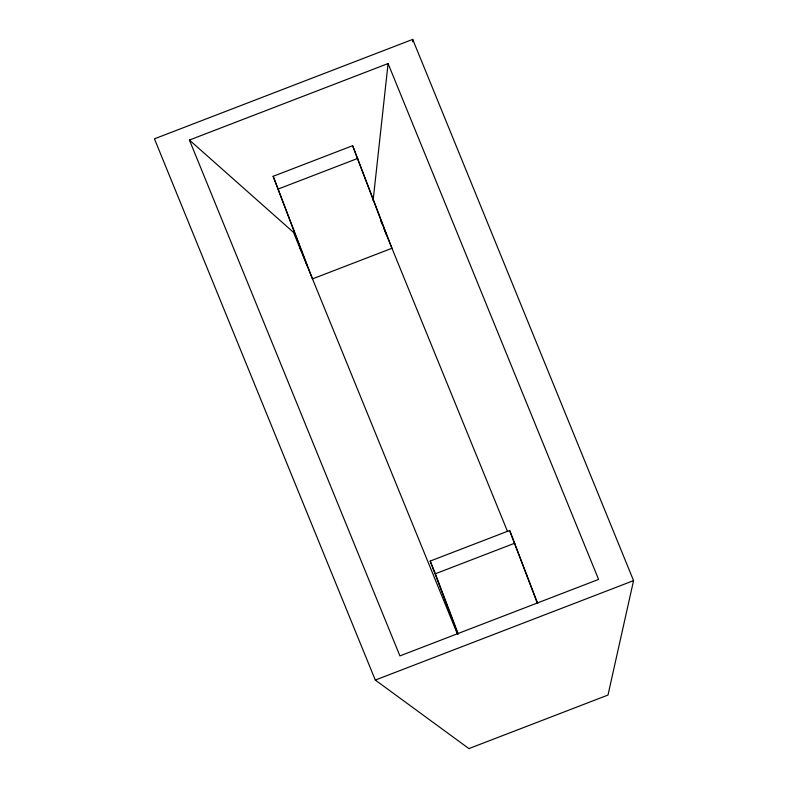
<?xml version="1.0" encoding="UTF-8"?>
<svg xmlns="http://www.w3.org/2000/svg" width="788" height="788" viewBox="0 0 788 788"><rect width="100%" height="100%" fill="white"/><g stroke="black" fill="none" stroke-linecap="round" stroke-linejoin="round"><path stroke-width="1.18" d="M412.626 41.843L412.705 39.4L154.438 138.836L375.295 680.064L468.929 748.6L607.991 695.055L633.562 580.628L412.705 39.4M373.108 200.536L388.08 63.562L189.416 140.047L399.92 655.902L598.585 579.416L388.08 63.562M273.17 176.295L352.64 145.701L391.961 248.269L312.491 278.873L273.17 176.295L307.32 266.186M278.351 188.982L357.811 158.388M457.848 633.897L430.189 561.076L509.649 530.482L537.731 603.47M430.189 561.076L435.36 573.763L514.83 543.168M375.295 680.064L633.562 580.628M189.416 140.047L293.51 232.362L457.365 633.897M380.801 220.926L382.18 224.314M384.022 228.825L507.58 531.614M509.649 530.482L537.317 603.303M352.64 145.701L386.78 235.592M435.36 573.763L458.271 634.064M301.981 251.727A42.582 18.262 -20.8 0 1 299.854 246.93"/></g></svg>
